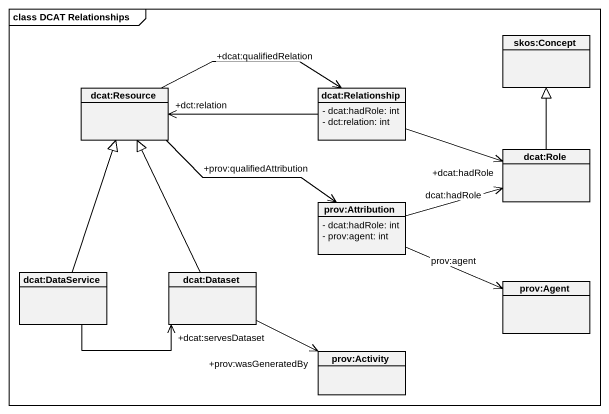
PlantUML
@startuml
mainframe class DCAT Relationships
hide circle
hide empty members
skinparam classAttributeIconSize 0
class "skos:Concept" as skos_Concept
class "dcat:Resource" as dcat_Resource
class "dcat:Relationship" as dcat_Relationship {
  - dcat:hadRole: int
  - dct:relation: int
}
class "dcat:Role" as dcat_Role
class "prov:Attribution" as prov_Attribution {
  - dcat:hadRole: int
  - prov:agent: int
}
class "dcat:DataService" as dcat_DataService
class "dcat:Dataset" as dcat_Dataset
class "prov:Agent" as prov_Agent
class "prov:Activity" as prov_Activity
dcat_Resource -right-> "+dcat:qualifiedRelation" dcat_Relationship
dcat_Resource -right-> "+prov:qualifiedAttribution" prov_Attribution
dcat_Relationship -left-> "+dct:relation" dcat_Resource
dcat_Relationship -right-> "+dcat:hadRole" dcat_Role
dcat_Role -up-|> skos_Concept
prov_Attribution -right-> dcat_Role : dcat:hadRole
prov_Attribution -right-> prov_Agent : prov:agent
dcat_DataService -up-|> dcat_Resource
dcat_DataService -right-> "+dcat:servesDataset" dcat_Dataset
dcat_Dataset -up-|> dcat_Resource
dcat_Dataset -right-> "+prov:wasGeneratedBy" prov_Activity
@enduml
